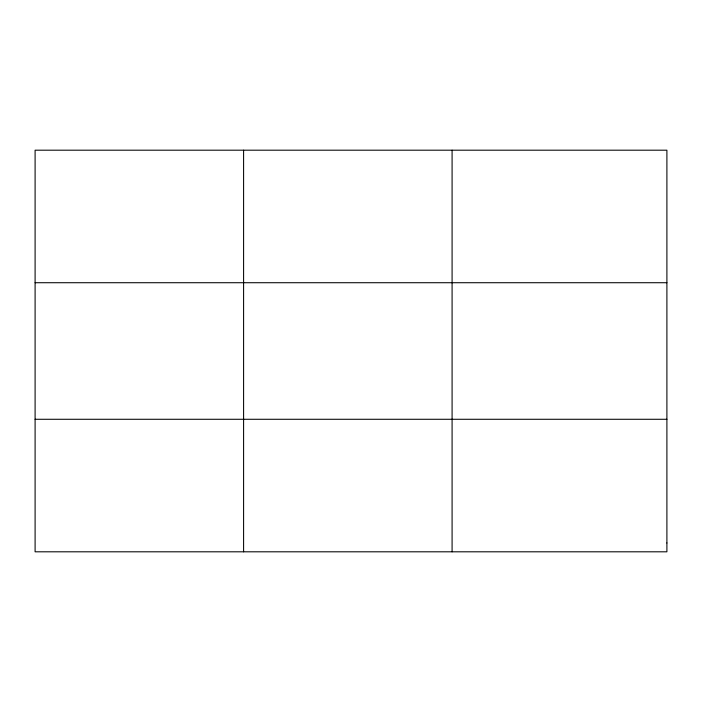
<?xml version="1.0" encoding="UTF-8"?>
<svg xmlns="http://www.w3.org/2000/svg" width="702" height="702" viewBox="0 0 702 702"><rect width="100%" height="100%" fill="white"/><g stroke="black" fill="none" stroke-linecap="round" stroke-linejoin="round"><path stroke-width="1.05" d="M243.594 551.807L243.594 150.193M452.088 551.807L452.088 150.193M35.1 282.722L666.9 282.722M35.1 419.278L666.9 419.278M666.9 542.971L666.9 551.807L35.1 551.807L35.1 150.193L666.9 150.193L666.9 542.971"/></g></svg>
